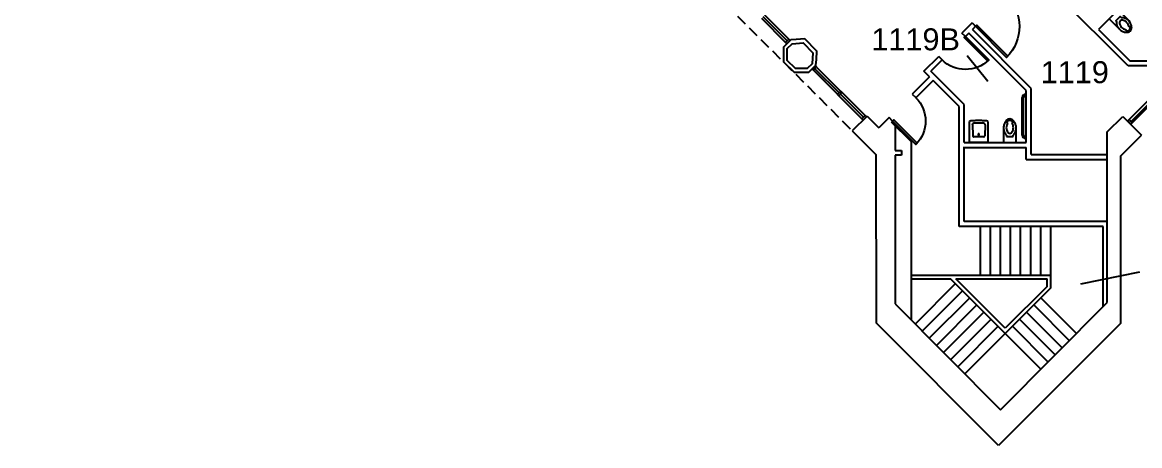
# Model space of a CAD drawing. Header units: inches. Extents: x -59 to 5745, y -269 to 4477.
# Drawn here: x 623 to 1845, y -31 to 432 of the extents above; entities that cross this region are included whole.
import ezdxf

# ---------------------------------------------------------------- set-up
doc = ezdxf.new("R2010")
doc.units = ezdxf.units.IN
doc.header["$LTSCALE"] = 96
doc.header["$MEASUREMENT"] = 0
doc.linetypes.add('DASHED4', pattern=[0.1875, 0.125, -0.0625])
doc.layers.get('0').update_dxf_attribs({"linetype": 'CONTINUOUS'})
for name, color, linetype in [('A-ANNO-ROOM', 4, 'CONTINUOUS'), ('A-DOOR', 2, 'CONTINUOUS'), ('A-FLOR-PFIX', 2, 'CONTINUOUS'), ('A-FLOR-STRS', 2, 'CONTINUOUS'), ('A-GLAZ', 2, 'CONTINUOUS'), ('A-GLAZ-SILL', 1, 'CONTINUOUS'), ('A-WALL-ABOVE', 8, 'DASHED4'), ('A-WALL-FULL', 6, 'CONTINUOUS')]:
    doc.layers.add(name, color=color, linetype=linetype)
doc.styles.add('Arial', font='arial.ttf')

# ---------------------------------------------------------------- blocks, each defined once
blk = doc.blocks.new('P2477016')
for p, q in [((-3.603083, -23.831759), (-3.603083, -23.831759)), ((-2.504894, -21.068753), (-2.504894, -21.068753))]:
    blk.add_line(p, q)
for points in [[(-6.93083, -16.399601, -0.022673), (-7, -14.875), (-7, 0), (-3.020761, 0), (0, 0), (3.020761, 0), (7, 0), (7, -14.875)], [(-6.937926, -16.211212, -0.074934), (-6.387938, -12.562014, -0.085426), (-4.920528, -9.670474, -0.066386), (-3.550098, -8.264603), (-3.550098, -6.711212), (3.449902, -6.711212), (3.449902, -8.264603, -0.066386), (4.820333, -9.670474, -0.085426), (6.287743, -12.562014, -0.111314), (6.709134, -17.991061)], [(3.991504, -23.722377, -0.562484), (3.158962, -23.529526), (2.424162, -21.300368, -0.238976), (2.492058, -20.853364, 0.08035), (3.421006, -18.976205, 0.074934), (3.837731, -16.211212, 0.074934), (3.421006, -13.446218, 0.085426), (2.414145, -11.462194, 0.066386), (1.597345, -10.624271, 0.330534), (-1.69754, -10.624271, 0.066386), (-2.51434, -11.462194, 0.085426), (-3.521201, -13.446218, 0.074934), (-3.937926, -16.211212, 0.074934), (-3.521201, -18.976205, 0.08035), (-2.592253, -20.853364, -0.238976), (-2.524357, -21.300368), (-3.250575, -23.503493, -0.549653), (-4.069149, -23.710095)], [(-4.023967, -23.748064, 0.06085), (-2.498761, -25.015482, 0.143932), (0, -25.75)], [(-2.976493, -22.67201, 0.063273), (-1.687041, -23.754089, 0.143932), (0, -24.25)], [(0, -25.75, 0.143932), (2.498761, -25.015482, 0.107177), (4.949747, -22.564786, 0.077997), (6.431696, -19.212481, 0.065232), (7, -14.875)], [(0, -24.25, 0.143932), (1.687041, -23.754089, 0.059203), (2.902316, -22.750942)]]:
    blk.add_lwpolyline(points, format="xyb")
for centre, radius, start, end in [((5.443363, -16.211212), 12.38129, 180, 197.141641), ((2.746106, -17.043143), 9.558648, 197.141641, 216.672481), ((1.035634, -18.316811), 7.426057, 216.672481, 226.574161)]:
    blk.add_arc(centre, radius, start, end)
blk = doc.blocks.new('*U17')
for p, q in [((0, 0), (0, 0)), ((36, 0), (36, 0))]:
    blk.add_line(p, q)
blk.add_lwpolyline([(0, 0), (0, 36), (1.75, 36), (1.75, 0)], close=True)
blk.add_arc((0, 0), 36, 0, 90)
blk = doc.blocks.new('*U19')
for p, q in [((0, 0), (0, 0)), ((-36, 0), (-36, 0))]:
    blk.add_line(p, q)
blk.add_lwpolyline([(0, 0), (0, 36), (-1.75, 36), (-1.75, 0)], close=True)
blk.add_arc((0, 0), 36, 90, 180)
blk = doc.blocks.new('*U77')
for p, q in [((0, 0), (0, 0)), ((48, 0), (48, 0))]:
    blk.add_line(p, q)
blk.add_lwpolyline([(0, 0), (0, 48), (1.75, 48), (1.75, 0)], close=True)
blk.add_arc((0, 0), 48, 0, 90)

msp = doc.modelspace()

# ---------------------------------------------------------------- linework, layer by layer
at = {"layer": 'A-ANNO-ROOM'}
for p, q in [((1656, 395.2), (1678.7, 367.4)), ((1844.2, 158.8), (1780, 145.5))]:
    msp.add_line(p, q, dxfattribs=at)
at = {"layer": 'A-FLOR-PFIX'}
for p, q in [((1716, 308.4), (1716, 349.4)), ((1717.5, 308.4), (1717.5, 349.4)), ((1720.5, 352.9), (1719.5, 352.9)), ((1720.5, 351.4), (1719.5, 351.4)), ((1658.5, 300.8), (1658.5, 323.3)), ((1661.6, 320.3), (1662, 307.5)), ((1674.1, 321.3), (1663, 321.3)), ((1675.6, 319.7), (1675.1, 307.5)), ((1678.5, 323.3), (1678.5, 300.8)), ((1700.1, 321.6), (1699.4, 323.8)), ((1705.8, 323.8), (1705.1, 321.6)), ((1674.1, 306.6), (1662.9, 306.6)), ((1695.5, 315.1), (1695.5, 300.3)), ((1699.1, 308.5), (1699.1, 307)), ((1699.1, 307), (1706.1, 307)), ((1706.1, 307), (1706.1, 308.5)), ((1709.5, 300.3), (1709.5, 315.1)), ((1720.5, 306.4), (1719.5, 306.4)), ((1678, 300.3), (1659, 300.3)), ((1695.5, 300.3), (1709.5, 300.3)), ((1720.5, 304.9), (1719.5, 304.9))]:
    msp.add_line(p, q, dxfattribs=at)
for centre, radius, start, end in [((1719.5, 349.4), 3.5, 90, 180), ((1719.5, 349.4), 2, 90, 180), ((1658.9, 323.4), 0.312, 146.68, 165.9106), ((1659.1, 323.3), 0.578, 165.9109, 180), ((1659.2, 323.1), 0.783, 137.7325, 146.6803), ((1659.2, 323.1), 0.783, 128.785, 137.7328), ((1659, 323.2), 0.578, 95.4652, 109.5543), ((1658.9, 323.5), 0.312, 109.5539, 128.7846), ((1671.5, 193.5), 130.9, 93.6433, 95.465), ((1662.4, 319.9), 0.86, 154.7819, 171.5323), ((1663.3, 319.8), 1.77, 171.5323, 183.1799), ((1664.7, 318.8), 3.41, 148.2375, 154.7819), ((1662.7, 320), 1.08, 136.5898, 148.2374), ((1662.7, 320), 1.08, 124.9424, 136.59), ((1664, 318.1), 3.41, 118.3981, 124.9424), ((1662.8, 320.4), 0.86, 101.6475, 118.3979), ((1663, 319.5), 1.77, 89.9999, 101.6475), ((1665.5, 287.2), 37, 90.2176, 93.6434), ((1668.5, -515.3), 839.5, 90, 90.2175), ((1668.5, -515.3), 839.5, 89.7825, 90), ((1671.6, 287.2), 37, 86.3566, 89.7824), ((1665.6, 193.5), 130.9, 84.535, 86.3567), ((1674.1, 319.5), 1.77, 78.3525, 90.0001), ((1674.3, 320.4), 0.86, 61.6021, 78.3525), ((1673, 318.1), 3.41, 55.0576, 61.6019), ((1674.4, 320), 1.08, 43.41, 55.0576), ((1674.4, 320), 1.08, 31.7626, 43.4102), ((1672.4, 318.8), 3.41, 25.2181, 31.7625), ((1674.7, 319.9), 0.86, 8.4677, 25.2181), ((1673.8, 319.8), 1.77, 356.8201, 8.4677), ((1678, 323.2), 0.578, 70.4457, 84.5348), ((1678.1, 323.5), 0.312, 51.2154, 70.4461), ((1677.8, 323.1), 0.783, 42.2672, 51.215), ((1677.8, 323.1), 0.783, 33.3197, 42.2675), ((1678.2, 323.4), 0.312, 14.0894, 33.32), ((1678, 323.3), 0.578, 360, 14.0891), ((1712.4, 315.1), 16.8, 165.0711, 180), ((1708.1, 316.5), 12.4, 171.7349, 197.1416), ((1707.5, 316.4), 11.8, 147.2315, 165.071), ((1704.5, 318.4), 8.18, 122.7617, 147.2315), ((1698.9, 323.6), 0.5, 18.2438, 135.6721), ((1708.1, 316.5), 9.38, 162.8584, 180), ((1705.4, 317.3), 6.56, 144.4829, 162.8583), ((1704.5, 318.4), 6.68, 122.7617, 136.3142), ((1702.5, 321.4), 4.62, 90, 122.7617), ((1699.6, 321.4), 0.5, 324.4828, 18.2438), ((1702.5, 321.4), 3.12, 90, 122.7618), ((1702.5, 321.4), 4.62, 57.2383, 90), ((1702.5, 321.4), 3.12, 57.2382, 90), ((1700.6, 318.4), 6.68, 42.7565, 57.2383), ((1700.6, 318.4), 8.18, 43.3097, 57.2384), ((1705.5, 321.4), 0.5, 161.7562, 215.5172), ((1699.8, 317.3), 6.56, 17.1417, 35.5171), ((1706.3, 323.6), 0.5, 46.5741, 161.7562), ((1697.1, 316.5), 9.38, 0, 17.1416), ((1701.5, 318.6), 7.43, 36.6725, 46.5742), ((1699.8, 317.3), 9.56, 17.1416, 36.6725), ((1697.1, 316.5), 12.4, 0, 17.1416), ((1663.1, 307.6), 1.15, 183.18, 197.6499), ((1662.6, 307.4), 0.631, 197.6497, 217.2485), ((1663.3, 308), 1.54, 217.2488, 226.59), ((1663.3, 308), 1.54, 226.59, 235.9312), ((1662.8, 307.2), 0.631, 235.9309, 255.5297), ((1662.9, 307.7), 1.15, 255.5301, 270), ((1668.5, 309.1), 0.75, 150.0002, 160.0002), ((1668.5, 309.1), 0.75, 159.9997, 169.9997), ((1668.5, 309.1), 0.75, 170.0001, 180.0001), ((1668.5, 309.1), 0.75, 179.9999, 189.9999), ((1668.5, 309.1), 0.75, 190.0003, 200.0003), ((1668.5, 309.1), 0.75, 199.9998, 209.9998), ((1668.5, 309.1), 0.75, 140, 150), ((1668.5, 309.1), 0.75, 210, 220), ((1668.5, 309.1), 0.75, 120, 130), ((1668.5, 309.1), 0.75, 130, 140), ((1668.5, 309.1), 0.75, 220, 230), ((1668.5, 309.1), 0.75, 230, 240), ((1668.5, 309.1), 0.75, 109.9998, 119.9998), ((1668.5, 309.1), 0.75, 240.0002, 250.0002), ((1668.5, 309.1), 0.75, 100.0003, 110.0003), ((1668.5, 309.1), 0.75, 249.9997, 259.9997), ((1668.5, 309.1), 0.75, 89.9999, 99.9999), ((1668.5, 309.1), 0.75, 260.0001, 270.0001), ((1668.5, 309.1), 0.75, 80.0001, 90.0001), ((1668.5, 309.1), 0.75, 269.9999, 279.9999), ((1668.5, 309.1), 0.75, 69.9997, 79.9997), ((1668.5, 309.1), 0.75, 280.0003, 290.0003), ((1668.5, 309.1), 0.75, 60.0002, 70.0002), ((1668.5, 309.1), 0.75, 289.9998, 299.9998), ((1668.5, 309.1), 0.75, 50, 60), ((1668.5, 309.1), 0.75, 300, 310), ((1668.5, 309.1), 0.75, 40, 50), ((1668.5, 309.1), 0.75, 310, 320), ((1668.5, 309.1), 0.75, 30, 40), ((1668.5, 309.1), 0.75, 320, 330), ((1668.5, 309.1), 0.75, 19.9998, 29.9998), ((1668.5, 309.1), 0.75, 10.0003, 20.0003), ((1668.5, 309.1), 0.75, 339.9997, 349.9997), ((1668.5, 309.1), 0.75, 330.0002, 340.0002), ((1668.5, 309.1), 0.75, 359.9999, 9.9999), ((1668.5, 309.1), 0.75, 350.0001, 0.0001), ((1674.1, 307.7), 1.15, 270, 284.4699), ((1674.2, 307.2), 0.631, 284.4703, 304.0691), ((1673.7, 308), 1.54, 304.0688, 313.41), ((1673.7, 308), 1.54, 313.41, 322.7512), ((1674.5, 307.4), 0.631, 322.7515, 342.3503), ((1674, 307.6), 1.15, 342.3501, 356.82), ((1705.4, 315.6), 9.56, 197.1417, 216.6724), ((1703.7, 314.4), 7.43, 216.6725, 231.8648), ((1708.1, 316.5), 9.38, 180, 197.1416), ((1705.4, 315.6), 6.56, 197.1417, 216.6725), ((1703.7, 314.4), 4.43, 216.6725, 231.8648), ((1702.6, 313.1), 2.76, 233.419, 306.581), ((1701.5, 314.4), 4.43, 308.1352, 323.3275), ((1699.8, 315.6), 6.56, 323.3275, 342.8583), ((1697.1, 316.5), 9.38, 342.8584, 360), ((1701.5, 314.4), 7.43, 308.1352, 323.3275), ((1699.8, 315.6), 9.56, 323.3276, 342.8583), ((1697.1, 316.5), 12.4, 342.8584, 360), ((1692.7, 315.1), 16.8, 360, 5.1954), ((1719.5, 308.4), 3.5, 180, 270), ((1719.5, 308.4), 2, 180, 270), ((1659.1, 300.8), 0.574, 180.0002, 195.0001), ((1658.9, 300.7), 0.321, 194.9996, 215.1036), ((1659.2, 300.9), 0.753, 215.1037, 224.9998), ((1659.2, 300.9), 0.753, 225.0002, 234.8963), ((1659, 300.6), 0.321, 234.8964, 255.0004), ((1659, 300.8), 0.574, 254.9999, 269.9998), ((1678, 300.8), 0.574, 270.0002, 285.0001), ((1678.1, 300.6), 0.321, 284.9996, 305.1036), ((1677.8, 300.9), 0.753, 305.1037, 314.9998), ((1677.8, 300.9), 0.753, 315.0002, 324.8963), ((1678, 300.8), 0.574, 344.9999, 359.9998), ((1678.2, 300.7), 0.321, 324.8964, 345.0004)]:
    msp.add_arc(centre, radius, start, end, dxfattribs=at)
at = {"layer": 'A-FLOR-STRS'}
for p, q in [((1670.4, 155.6), (1670.4, 208.6)), ((1681.4, 155.6), (1681.4, 208.6)), ((1692.4, 155.6), (1692.4, 208.6)), ((1703.4, 155.6), (1703.4, 208.6)), ((1714.4, 155.6), (1714.4, 208.6)), ((1725.4, 155.6), (1725.4, 208.6)), ((1736.4, 155.6), (1736.4, 208.6)), ((1747.4, 154.7), (1747.4, 208.6)), ((1643.2, 146.2), (1599, 102.1)), ((1650.9, 138.5), (1606.8, 94.3)), ((1658.7, 130.7), (1614.5, 86.5)), ((1666.5, 122.9), (1622.3, 78.8)), ((1728.7, 122.9), (1767.7, 83.9)), ((1736.5, 130.7), (1775.5, 91.7)), ((1674.3, 115.1), (1630.1, 71)), ((1720.9, 115.1), (1759.9, 76.1)), ((1682, 107.3), (1637.9, 63.2)), ((1689.8, 99.6), (1645.7, 55.4)), ((1705.4, 99.6), (1744.4, 60.6)), ((1713.2, 107.3), (1752.1, 68.3)), ((1697.6, 91.8), (1653.4, 47.6)), ((1697.6, 91.8), (1736.6, 52.8))]:
    msp.add_line(p, q, dxfattribs=at)
at = {"layer": 'A-GLAZ'}
msp.add_line((1860.4, 348.3), (1835.2, 323.1), dxfattribs=at)
for points in [[(1432.6, 437.9), (1459.1, 411.3)], [(1489.5, 380.9), (1515.9, 354.6)], [(1517.3, 353.2), (1542.5, 328)]]:
    msp.add_lwpolyline(points, dxfattribs=at)
at = {"layer": 'A-GLAZ-SILL'}
for p, q in [((1430.9, 436.1), (1457.4, 409.6)), ((1434.4, 439.6), (1460.9, 413.1)), ((1487.8, 379.2), (1540.7, 326.2)), ((1491.3, 382.7), (1544.3, 329.7)), ((1886.1, 378.6), (1832.9, 325.4)), ((1836.4, 321.8), (1889.7, 375.1))]:
    msp.add_line(p, q, dxfattribs=at)
at = {"layer": 'A-WALL-ABOVE'}
msp.add_line((310.2, 1533), (1530.3, 313), dxfattribs=at)
at = {"layer": 'A-WALL-FULL'}
for p, q in [((1831.8, 383.9), (1726.7, 489)), ((1837.4, 461.5), (1799.5, 423.7)), ((1661.4, 430.9), (1657.8, 427.4)), ((1661.4, 430.9), (1665.1, 427.2)), ((1657.8, 427.4), (1650.2, 419.8)), ((1654, 416.1), (1650.2, 419.8)), ((1657.8, 419.9), (1654, 416.1)), ((1720.5, 357.3), (1657.8, 419.9)), ((1665.1, 427.2), (1661.6, 423.7)), ((1725.8, 359.4), (1661.6, 423.7)), ((1799.5, 423.7), (1834, 389.1)), ((1460.9, 413.1), (1457.4, 409.6)), ((1457.4, 409.6), (1458.8, 408.2)), ((1458.8, 408.2), (1462.3, 411.7)), ((1462.3, 411.7), (1460.9, 413.1)), ((1608.7, 378.2), (1624.8, 394.3)), ((1628.5, 390.6), (1624.8, 394.3)), ((1628.5, 390.6), (1616.1, 378.2)), ((1883.7, 383.9), (1831.8, 383.9)), ((1883.7, 389.1), (1834, 389.1)), ((1614.9, 372), (1595.9, 353.1)), ((1618.8, 368.1), (1599.8, 349.2)), ((1614.9, 372), (1608.7, 378.2)), ((1652.5, 341.8), (1616.1, 378.2)), ((1647.3, 339.6), (1618.8, 368.1)), ((1514.1, 352.8), (1517.6, 356.4)), ((1519, 355), (1515.5, 351.4)), ((1517.6, 356.4), (1519, 355)), ((1720.5, 300.3), (1720.5, 357.3)), ((1725.8, 287.2), (1725.8, 359.4)), ((1515.5, 351.4), (1514.1, 352.8)), ((1600, 349), (1596.1, 352.9)), ((1647.3, 208.6), (1647.3, 339.6)), ((1652.5, 300.3), (1652.5, 341.8)), ((1546.5, 329.2), (1530.3, 313)), ((1544.3, 329.7), (1540.7, 326.2)), ((1540.7, 326.2), (1542.1, 324.8)), ((1542.1, 324.8), (1545.7, 328.3)), ((1545.7, 328.3), (1544.3, 329.7)), ((1546.5, 329.2), (1559.4, 316.2)), ((1570.7, 327.5), (1559.4, 316.2)), ((1574.4, 323.7), (1570.7, 327.5)), ((1574.4, 323.7), (1573.3, 322.7)), ((1594.7, 301.3), (1573.3, 322.7)), ((1577.1, 318.1), (1577.1, 291.6)), ((1809, 312), (1826.1, 328.9)), ((1826.1, 328.9), (1846.7, 308.3)), ((1530.3, 313), (1556.6, 286.7)), ((1809, 125.6), (1809, 312)), ((1824, 285.6), (1846.7, 308.3)), ((1594.7, 301.3), (1594.7, 106.4)), ((1652.5, 300.3), (1720.5, 300.3)), ((1652.5, 213.9), (1652.5, 295.5)), ((1652.5, 295), (1720.5, 295)), ((1720.5, 281.9), (1720.5, 295)), ((1556.7, 103), (1556.6, 286.7)), ((1577.1, 291.6), (1584.1, 291.6)), ((1584.1, 286.6), (1577.1, 286.6)), ((1577.1, 286.6), (1577.1, 124)), ((1584.1, 291.6), (1584.1, 286.6)), ((1720.5, 281.9), (1809, 281.9)), ((1725.8, 287.2), (1809, 287.2)), ((1824, 103), (1824, 285.6)), ((1804.5, 208.6), (1647.3, 208.6)), ((1809, 213.9), (1652.5, 213.9)), ((1804.5, 121), (1804.5, 208.6)), ((1594.7, 155.6), (1747.4, 155.6)), ((1594.7, 151.6), (1637.7, 151.6)), ((1697.6, 91.8), (1637.7, 151.6)), ((1697.6, 97.4), (1643.4, 151.6)), ((1643.4, 151.6), (1743.4, 151.6)), ((1743.4, 143.2), (1743.4, 151.6)), ((1747.4, 141.5), (1747.4, 155.6)), ((1743.4, 143.2), (1697.6, 97.4)), ((1747.4, 141.5), (1697.6, 91.8)), ((1577.1, 124), (1692.5, 8.5)), ((1692.5, 8.5), (1809, 125.6)), ((1690.3, -30.7), (1556.7, 103)), ((1824, 103), (1690.3, -30.7))]:
    msp.add_line(p, q, dxfattribs=at)
at = {"layer": 'A-WALL-FULL', "extrusion": (0, 0, -1)}
for p, q in [((1489.9, 384.1), (1486.4, 380.6)), ((1486.4, 380.6), (1487.8, 379.2)), ((1487.8, 379.2), (1491.3, 382.7)), ((1491.3, 382.7), (1489.9, 384.1))]:
    msp.add_line(p, q, dxfattribs=at)
at = {"layer": 'A-WALL-FULL'}
for points in [[(1482.7, 377), (1490.6, 384.8), (1491, 390.8), (1491.6, 400.1), (1478.3, 413.4), (1469.1, 412.8), (1463, 412.4), (1455.2, 404.5), (1455.2, 388.4), (1466.6, 377)], [(1459.2, 390), (1459.2, 402.9), (1464.5, 408.2), (1476.6, 409), (1487.2, 398.4), (1486.4, 386.3), (1481.1, 381), (1468.2, 381)], [(1835, 320.4), (1836.4, 321.8), (1832.9, 325.4), (1831.5, 323.9)]]:
    msp.add_lwpolyline(points, close=True, dxfattribs=at)

# ---------------------------------------------------------------- block references
at = {"layer": 'A-DOOR'}
for name, p, xscale, rotation in [('*U77', (1665.1, 427.2), -0.9999999999999998, 225.0000000000276), ('*U19', (1654, 416.1), -1, 225.0000000000275), ('*U17', (1574.4, 323.7), -0.9999999999999998, 225.0000000000276)]:
    msp.add_blockref(name, p, dxfattribs=dict(at, xscale=xscale, rotation=rotation))
at = {"layer": 'A-FLOR-PFIX', "rotation": 44.55464676687747}
msp.add_blockref('P2477016', (1816.2, 440.4), dxfattribs=at)

# ---------------------------------------------------------------- texts
at = {"layer": 'A-ANNO-ROOM', "style": 'Arial'}
for s, p in [('1119B', (1551.1, 401)), ('1119', (1736.3, 365.1))]:
    msp.add_text(s, height=24, dxfattribs=at).set_placement(p)

doc.saveas('drawing.dxf')
